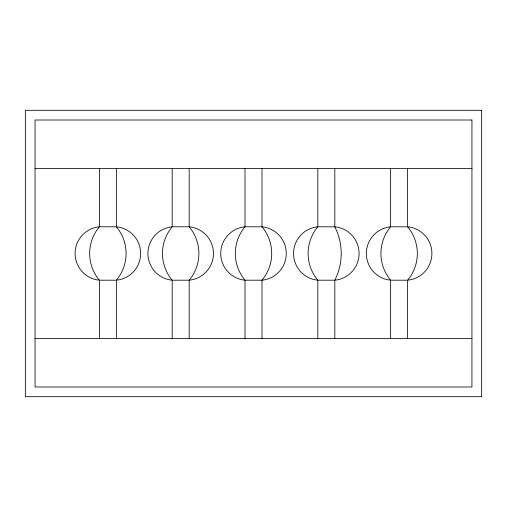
<?xml version="1.0" encoding="UTF-8"?>
<svg xmlns="http://www.w3.org/2000/svg" width="507" height="507" viewBox="0 0 507 507"><rect width="100%" height="100%" fill="white"/><g stroke="black" fill="none" stroke-linecap="round" stroke-linejoin="round"><path stroke-width="0.76" d="M35.059 168.552L471.941 168.552M35.059 338.448L471.941 338.448M407.622 168.552L407.622 226.8A26.82 26.82 0 0 1 407.622 280.2L407.622 338.448M390.631 168.552L390.631 226.8A26.82 26.82 0 0 0 390.631 280.2L390.631 338.448M334.81 168.552L334.81 226.8A26.82 26.82 0 0 1 334.81 280.2L334.81 338.448M317.819 168.552L317.819 226.8A26.82 26.82 0 0 0 317.819 280.2L317.819 338.448M261.992 168.552L261.992 226.8A26.82 26.82 0 0 1 261.992 280.2L261.992 338.448M245.008 168.552L245.008 226.8A26.82 26.82 0 0 0 245.008 280.2L245.008 338.448M189.181 168.552L189.181 226.8A26.82 26.82 0 0 1 189.181 280.2L189.181 338.448M172.19 168.552L172.19 226.8A26.82 26.82 0 0 0 172.19 280.2L172.19 338.448M116.369 168.552L116.369 226.8A26.82 26.82 0 0 1 116.369 280.2L116.369 338.448M99.378 168.552L99.378 226.8A26.82 26.82 0 0 0 99.378 280.2L99.378 338.448M481.65 110.298L25.35 110.298L25.35 396.702L481.65 396.702L481.65 110.298M471.941 120.007L35.059 120.007L35.059 386.993L471.941 386.993L471.941 120.007M116.369 226.8L99.378 226.8A41.568 41.568 0 0 0 99.378 280.2L116.369 280.2A41.568 41.568 0 0 0 116.369 226.8M189.181 226.8L172.19 226.8A41.568 41.568 0 0 0 172.19 280.2L189.181 280.2A41.568 41.568 0 0 0 189.181 226.8M261.992 226.8L245.008 226.8A41.568 41.568 0 0 0 245.008 280.2L261.992 280.2A41.568 41.568 0 0 0 261.992 226.8M334.81 226.8L317.819 226.8A41.568 41.568 0 0 0 317.819 280.2L334.81 280.2A58.818 58.818 0 0 0 334.81 226.8M407.622 226.8L390.631 226.8A41.568 41.568 0 0 0 390.631 280.2L407.622 280.2A41.568 41.568 0 0 0 407.622 226.8"/></g></svg>
